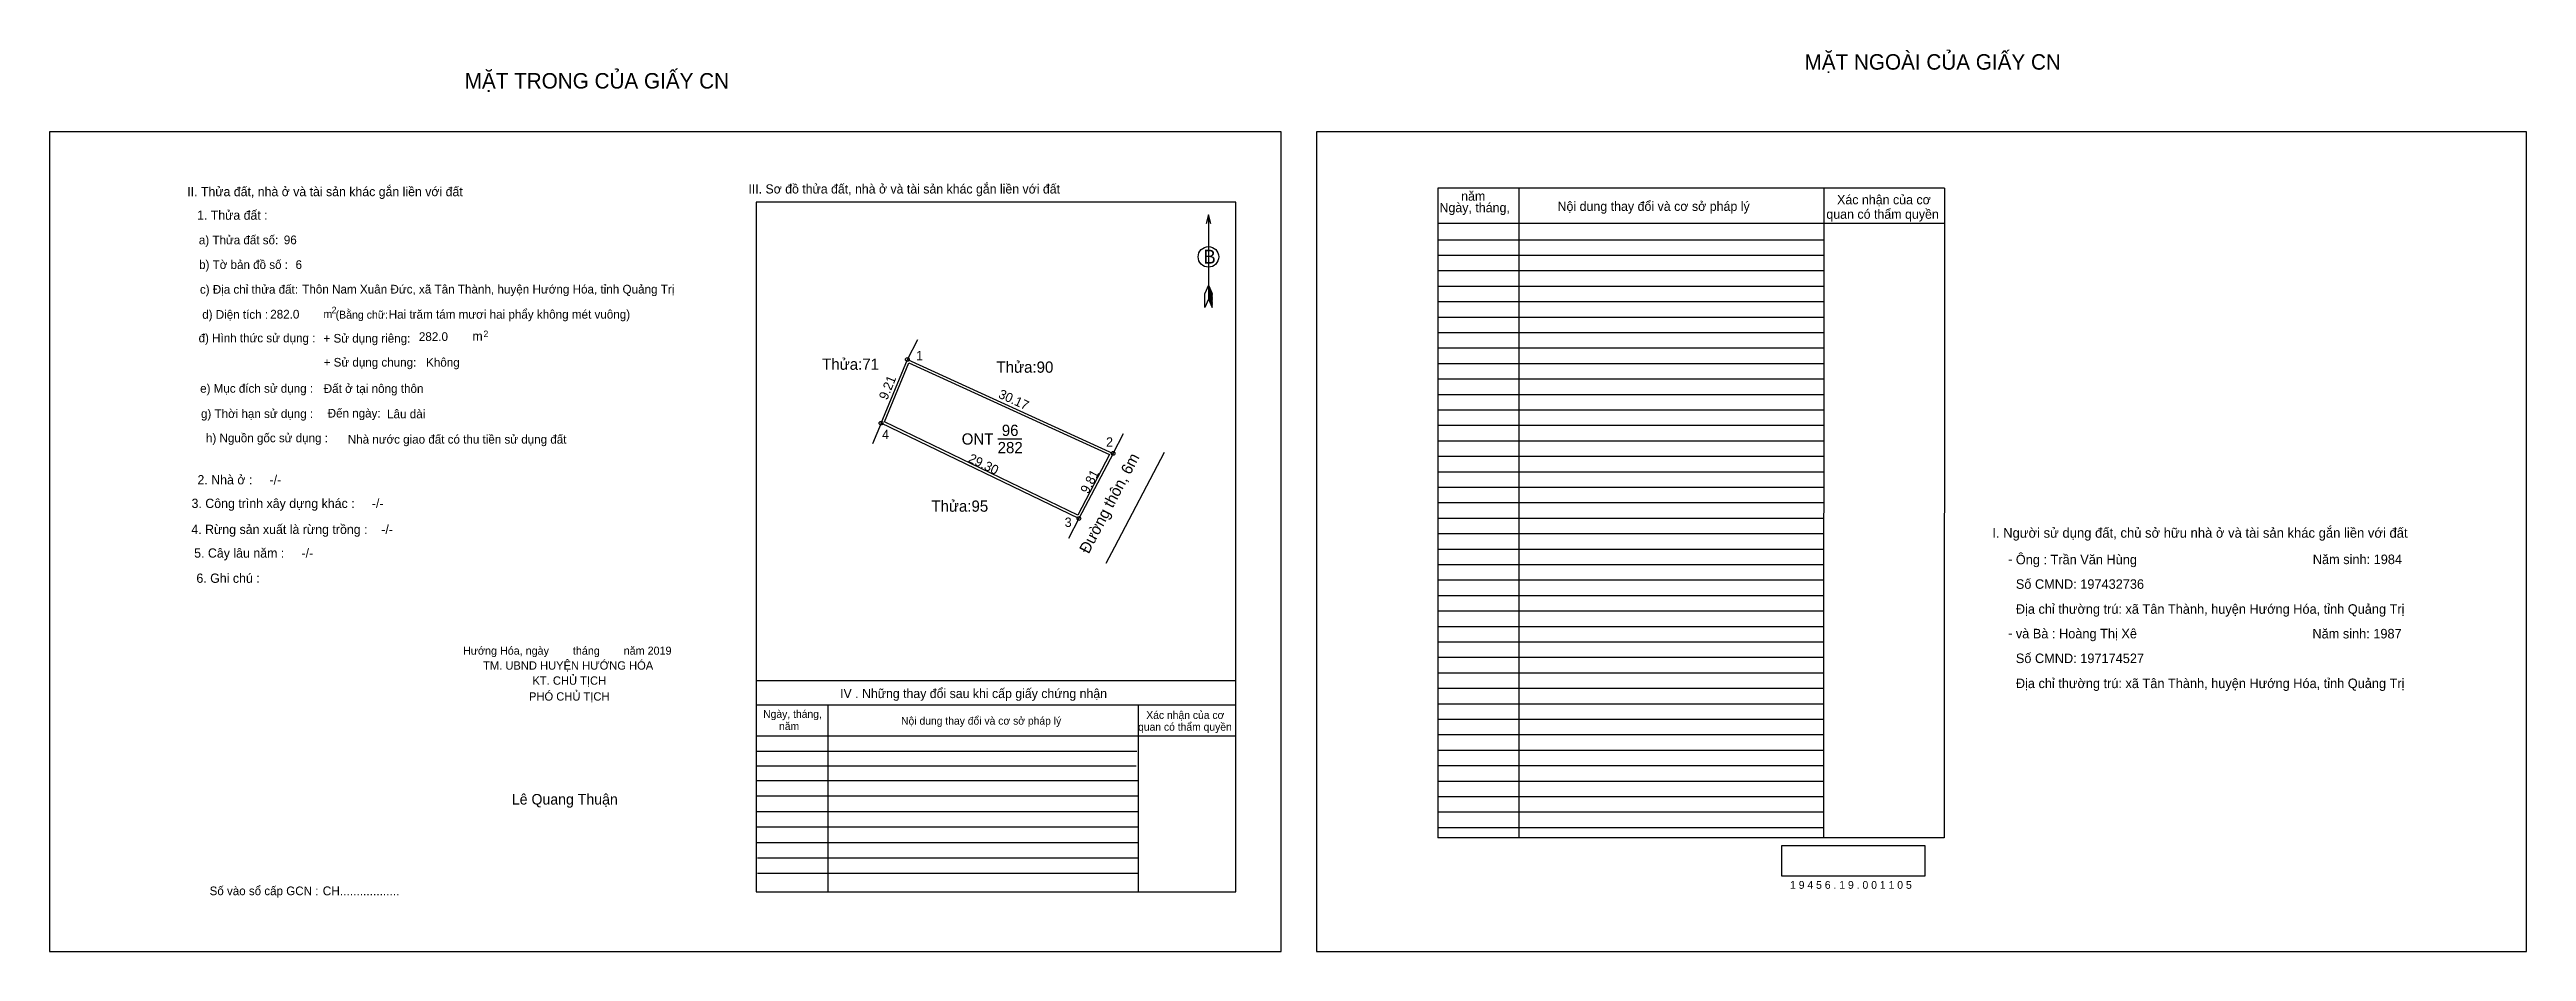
# Model space of a CAD drawing. Extents: x 539001 to 539332, y 1836985 to 1837106.
import ezdxf

# ---------------------------------------------------------------- set-up
doc = ezdxf.new("R2010")
doc.units = 0
for name, color, linetype in [('Default', 7, 'Continuous'), ('Level 1', 7, 'Continuous'), ('Level 10', 7, 'Continuous'), ('Level 11', 7, 'Continuous'), ('Level 13', 7, 'Continuous'), ('Level 27', 7, 'Continuous'), ('Level 35', 7, 'Continuous'), ('Level 36', 7, 'Continuous'), ('Level 40', 7, 'Continuous'), ('Level 49', 7, 'Continuous'), ('Level 5', 7, 'Continuous'), ('Level 52', 7, 'Continuous'), ('Level 55', 7, 'Continuous'), ('Level 6', 7, 'Continuous'), ('Level 7', 7, 'Continuous'), ('Level 8', 7, 'Continuous'), ('Level 9', 7, 'Continuous')]:
    doc.layers.add(name, color=color, linetype=linetype)

msp = doc.modelspace()

# ---------------------------------------------------------------- linework, layer by layer
at = {"layer": 'Level 1'}
for p, q in [((539001.19, 1837094.64), (539001.19, 1837094.64)), ((539170.23, 1837094.64), (539170.23, 1837094.64)), ((539155.82, 1837083.57), (539155.82, 1837072.33)), ((539155.33, 1837071.19), (539155.35, 1837073.05)), ((539155.82, 1837072.33), (539155.33, 1837071.19)), ((539155.82, 1837074.19), (539155.35, 1837073.05)), ((539155.82, 1837074.19), (539156.3, 1837073.05)), ((539155.82, 1837074.03), (539156.3, 1837072.88)), ((539155.82, 1837073.87), (539156.3, 1837072.72)), ((539155.82, 1837073.71), (539156.31, 1837072.55)), ((539155.82, 1837073.54), (539156.31, 1837072.38)), ((539155.82, 1837073.38), (539156.31, 1837072.22)), ((539155.82, 1837073.22), (539156.31, 1837072.05)), ((539155.82, 1837073.06), (539156.31, 1837071.88)), ((539155.82, 1837072.9), (539156.31, 1837071.72)), ((539155.82, 1837072.74), (539156.31, 1837071.55)), ((539155.82, 1837072.58), (539156.32, 1837071.39)), ((539155.82, 1837072.33), (539156.32, 1837071.19)), ((539156.32, 1837071.19), (539156.3, 1837073.05)), ((539165.52, 1836985.25), (539165.52, 1836985.25)), ((539331.68, 1836985.25), (539331.68, 1836985.25))]:
    msp.add_line(p, q, dxfattribs=at)
msp.add_lwpolyline([(539156.15, 1837082.38), (539155.82, 1837083.57), (539155.5, 1837082.38)], dxfattribs=at)
msp.add_circle((539155.82, 1837077.95), 1.37, dxfattribs=at)
at = {"layer": 'Level 10'}
for points in [[(539112.14, 1837055.75), (539115.65, 1837064.26), (539143.1, 1837051.73), (539138.54, 1837043.04)], [(539112.59, 1837055.92), (539115.84, 1837063.79), (539142.62, 1837051.57), (539138.39, 1837043.5)]]:
    msp.add_lwpolyline(points, close=True, dxfattribs=at)
at = {"layer": 'Level 11'}
for centre in [(539115.65, 1837064.26), (539112.14, 1837055.75), (539112.14, 1837055.75), (539143.1, 1837051.73), (539138.54, 1837043.04)]:
    msp.add_circle(centre, 0.25, dxfattribs=at)
at = {"layer": 'Level 27'}
for p, q in [((539115.65, 1837064.26), (539117.06, 1837066.91)), ((539112.14, 1837055.75), (539111, 1837052.98)), ((539143.1, 1837051.73), (539144.49, 1837054.39)), ((539138.54, 1837043.04), (539137.15, 1837040.38))]:
    msp.add_line(p, q, dxfattribs=at)
at = {"layer": 'Level 35'}
for p, q in [((539143.34, 1837039.27), (539149.96, 1837051.9)), ((539142.19, 1837037.07), (539143.34, 1837039.27))]:
    msp.add_line(p, q, dxfattribs=at)
at = {"layer": 'Level 40'}
msp.add_lwpolyline([(539001.19, 1836985.25), (539165.52, 1836985.25), (539165.52, 1837094.64), (539001.19, 1837094.64)], close=True, dxfattribs=at)
at = {"layer": 'Level 52'}
for p, q in [((539254.03, 1837087.12), (539186.45, 1837087.12)), ((539186.45, 1837087.12), (539186.45, 1837000.41)), ((539197.22, 1837087.12), (539197.22, 1837000.41)), ((539237.92, 1837087.12), (539237.89, 1837000.41)), ((539254.03, 1837087.12), (539254, 1837000.41)), ((539254.03, 1837082.41), (539186.45, 1837082.41)), ((539237.92, 1837080.19), (539186.45, 1837080.19)), ((539237.92, 1837078.13), (539186.45, 1837078.13)), ((539237.92, 1837076.07), (539186.45, 1837076.07)), ((539237.92, 1837074), (539186.45, 1837074)), ((539237.91, 1837071.94), (539186.45, 1837071.94)), ((539237.91, 1837069.87), (539186.45, 1837069.87)), ((539237.91, 1837067.81), (539186.45, 1837067.81)), ((539237.91, 1837065.75), (539186.45, 1837065.75)), ((539237.91, 1837063.68), (539186.45, 1837063.68)), ((539237.91, 1837061.62), (539186.45, 1837061.62)), ((539237.91, 1837059.55), (539186.45, 1837059.55)), ((539237.91, 1837057.49), (539186.45, 1837057.49)), ((539237.91, 1837055.43), (539186.45, 1837055.43)), ((539237.91, 1837053.36), (539186.45, 1837053.36)), ((539237.91, 1837051.3), (539186.45, 1837051.3)), ((539237.91, 1837049.23), (539186.45, 1837049.23)), ((539237.91, 1837047.17), (539186.45, 1837047.17)), ((539237.9, 1837045.11), (539186.45, 1837045.11)), ((539237.9, 1837043.04), (539186.45, 1837043.04)), ((539237.9, 1837040.98), (539186.45, 1837040.98)), ((539237.9, 1837038.91), (539186.45, 1837038.91)), ((539237.9, 1837036.85), (539186.45, 1837036.85)), ((539237.9, 1837034.79), (539186.45, 1837034.79)), ((539237.9, 1837032.72), (539186.45, 1837032.72)), ((539237.9, 1837030.66), (539186.45, 1837030.66)), ((539237.9, 1837028.59), (539186.45, 1837028.59)), ((539237.9, 1837026.53), (539186.45, 1837026.53)), ((539237.9, 1837024.47), (539186.45, 1837024.47)), ((539237.9, 1837022.4), (539186.45, 1837022.4)), ((539237.9, 1837020.34), (539186.45, 1837020.34)), ((539237.89, 1837018.27), (539186.45, 1837018.27)), ((539237.89, 1837016.21), (539186.45, 1837016.21)), ((539237.89, 1837014.15), (539186.45, 1837014.15)), ((539237.89, 1837012.08), (539186.45, 1837012.08)), ((539237.89, 1837010.02), (539186.45, 1837010.02)), ((539237.89, 1837007.95), (539186.45, 1837007.95)), ((539237.89, 1837005.89), (539186.45, 1837005.89)), ((539237.89, 1837003.83), (539186.45, 1837003.83)), ((539237.89, 1837001.76), (539186.45, 1837001.76)), ((539254, 1837000.41), (539186.45, 1837000.41))]:
    msp.add_line(p, q, dxfattribs=at)
msp.add_lwpolyline([(539170.23, 1836985.25), (539331.68, 1836985.25), (539331.68, 1837094.64), (539170.23, 1837094.64)], close=True, dxfattribs=at)
at = {"layer": 'Level 6'}
msp.add_lwpolyline([(539232.34, 1836999.4), (539251.41, 1836999.4), (539251.41, 1836995.31), (539232.34, 1836995.31)], close=True, dxfattribs=at)
at = {"layer": 'Level 7'}
for p, q in [((539146.28, 1837011.94), (539095.48, 1837011.94)), ((539146.19, 1837009.98), (539095.48, 1837009.98)), ((539146.45, 1837008.03), (539095.48, 1837008.03)), ((539146.45, 1837005.96), (539095.48, 1837005.96)), ((539146.45, 1837003.9), (539095.48, 1837003.9)), ((539146.45, 1837001.84), (539095.48, 1837001.84)), ((539146.45, 1836999.77), (539095.48, 1836999.77)), ((539146.45, 1836997.71), (539095.64, 1836997.71)), ((539146.45, 1836995.64), (539095.64, 1836995.64))]:
    msp.add_line(p, q, dxfattribs=at)
at = {"layer": 'Level 8'}
for p, q in [((539159.46, 1837085.27), (539095.48, 1837085.27)), ((539095.48, 1837085.27), (539095.48, 1836993.22)), ((539159.46, 1836993.22), (539159.46, 1837085.27)), ((539159.46, 1837021.37), (539095.48, 1837021.37)), ((539159.46, 1837018.12), (539095.48, 1837018.12)), ((539105.03, 1837018.12), (539105.03, 1836993.22)), ((539146.45, 1837018.12), (539146.45, 1836993.22)), ((539159.46, 1837014), (539095.48, 1837014)), ((539095.48, 1836993.22), (539159.46, 1836993.22))]:
    msp.add_line(p, q, dxfattribs=at)
at = {"layer": 'Level 9'}
msp.add_line((539127.7, 1837053.65), (539130.94, 1837053.65), dxfattribs=at)

# ---------------------------------------------------------------- texts
at = {"layer": 'Default'}
for s, height, p in [('e) Mục đích sử dụng :', 1.1579, (539021.29, 1837059.82)), ('g) Thời hạn sử dụng :', 1.1579, (539021.4, 1837056.45)), ('Đến ngày:', 1.158, (539038.31, 1837056.51)), ('h) Nguồn gốc sử dụng :', 1.1579, (539022.07, 1837053.21)), ('Nhà nước giao đất có thu tiền sử dụng đất', 1.1579, (539040.99, 1837053.03))]:
    msp.add_text(s, height=height, dxfattribs=at).set_placement(p)
at = {"layer": 'Level 1'}
msp.add_text('B', height=1.86, dxfattribs=at).set_placement((539155.14, 1837077.05))
at = {"layer": 'Level 13'}
for s, p in [('96', (539128.25, 1837054.05)), ('ONT', (539122.9, 1837052.9)), ('282', (539127.7, 1837051.75))]:
    msp.add_text(s, height=1.5, dxfattribs=at).set_placement(p)
at = {"layer": 'Level 36'}
for s, p in [('Thửa:71', (539104.28, 1837062.88)), ('Thửa:90', (539127.54, 1837062.49)), ('Thửa:95', (539118.85, 1837043.94))]:
    msp.add_text(s, height=1.5, dxfattribs=at).set_placement(p)
at = {"layer": 'Level 49'}
for s, rotation, p in [('9.21', 67.586, (539112.95, 1837058.77)), ('30.17', 335.4649, (539127.69, 1837059.2)), ('29.30', 334.292, (539123.67, 1837050.64)), ('9.81', 62.3122, (539139.77, 1837046.24))]:
    msp.add_text(s, height=1.25, rotation=rotation, dxfattribs=at).set_placement(p)
at = {"layer": 'Level 5'}
msp.add_text('Đường thôn, 6m', height=1.5, rotation=62.3122, dxfattribs=at).set_placement((539139.84, 1837038.23))
at = {"layer": 'Level 52'}
for s, height, p in [('Ngày, tháng,', 1.2384, (539186.65, 1837083.91)), ('năm', 1.238, (539189.54, 1837085.45)), ('Nội dung thay đổi và cơ sở pháp lý', 1.2384, (539202.4, 1837084.09)), ('Xác nhận của cơ', 1.2384, (539239.7, 1837084.97)), (' quan có thẩm quyền', 1.2384, (539237.81, 1837083.04))]:
    msp.add_text(s, height=height, dxfattribs=at).set_placement(p)
at = {"layer": 'Level 55'}
for s, height, p in [('1', 0.2, (539115.59, 1837064.26)), ('90', 0.055, (539115.61, 1837064.21)), ('71', 0.055, (539115.61, 1837064.21)), ('4', 0.2, (539112.07, 1837055.75)), ('95', 0.055, (539112.1, 1837055.7)), ('71', 0.055, (539112.1, 1837055.7)), ('95', 0.055, (539112.1, 1837055.7)), ('2', 0.2, (539143.03, 1837051.73)), ('90', 0.055, (539143.06, 1837051.68)), ('0', 0.055, (539143.08, 1837051.68)), ('0', 0.055, (539143.08, 1837051.68)), ('3', 0.2, (539138.48, 1837043.04)), ('95', 0.055, (539138.5, 1837042.99)), ('95', 0.055, (539138.5, 1837042.99)), ('0', 0.055, (539138.52, 1837042.99)), ('0', 0.055, (539138.52, 1837042.99))]:
    msp.add_text(s, height=height, dxfattribs=at).set_placement(p)
at = {"layer": 'Level 6'}
for s, height, p in [('96', 1.162, (539032.45, 1837079.64)), ('6', 1.16, (539034.02, 1837076.34)), ('Thôn Nam Xuân Đức, xã Tân Thành, huyện Hướng Hóa, tỉnh Quảng Trị', 1.1641, (539034.91, 1837073.06)), ('282.0', 1.162, (539030.64, 1837069.72)), ('Hai trăm tám mươi hai phẩy không mét vuông)', 1.1624, (539046.45, 1837069.71)), ('282.0', 1.162, (539050.47, 1837066.73)), ('Đất ở tại nông thôn', 1.1641, (539037.78, 1837059.8)), ('Lâu dài', 1.164, (539046.23, 1837056.41)), ('Ông : Trần Văn Hùng', 1.2714, (539263.55, 1837036.92)), ('Năm sinh: 1984', 1.2714, (539303.17, 1837036.95)), ('Số CMND: 197432736', 1.2714, (539263.55, 1837033.65)), ('Địa chỉ thường trú: xã Tân Thành, huyện Hướng Hóa, tỉnh Quảng Trị', 1.2714, (539263.55, 1837030.32)), ('và Bà : Hoàng Thị Xê', 1.2714, (539263.55, 1837027.04)), ('Năm sinh: 1987', 1.2714, (539303.12, 1837027.03)), ('Số CMND: 197174527', 1.2714, (539263.55, 1837023.74)), ('Địa chỉ thường trú: xã Tân Thành, huyện Hướng Hóa, tỉnh Quảng Trị', 1.2714, (539263.55, 1837020.4)), ('1 9 4 5 6 . 1 9 . 0 0 1 1 0 5', 1.0403, (539233.42, 1836993.61))]:
    msp.add_text(s, height=height, dxfattribs=at).set_placement(p)
at = {"layer": 'Level 7'}
for s, height, p in [('MẶT NGOÀI CỦA GIẤY CN', 2.0639, (539235.36, 1837102.94)), ('MẶT TRONG CỦA GIẤY CN', 2.0639, (539056.59, 1837100.42)), ('II. Thửa đất, nhà ở và tài sản khác gắn liền với đất', 1.228, (539019.57, 1837086.05)), ('III. Sơ đồ thửa đất, nhà ở và tài sản khác gắn liền với đất', 1.228, (539094.44, 1837086.41)), ('1. Thửa đất :', 1.228, (539020.88, 1837082.91)), ('a) Thửa đất số:', 1.1579, (539021.12, 1837079.63)), ('b) Tờ bản đồ số :', 1.1579, (539021.15, 1837076.34)), ('c) Địa chỉ thửa đất:', 1.1579, (539021.26, 1837073.04)), ('d) Diện tích :', 1.1579, (539021.57, 1837069.69)), ('m', 1.05, (539037.74, 1837069.8)), ('2', 0.877, (539038.83, 1837070.42)), ('(Bằng chữ:', 1.053, (539039.36, 1837069.71)), ('đ) Hình thức sử dụng :', 1.1579, (539021.08, 1837066.55)), ('+ Sử dụng riêng:', 1.1579, (539037.75, 1837066.51)), ('m', 1.24, (539057.61, 1837066.75)), ('2', 0.877, (539059.09, 1837067.24)), ('+ Sử dụng chung:', 1.1579, (539037.77, 1837063.31)), ('Không', 1.158, (539051.44, 1837063.3)), ('2. Nhà ở :     -/-', 1.235, (539020.93, 1837047.59)), ('3. Công trình xây dựng khác :     -/-', 1.235, (539020.14, 1837044.44)), ('4. Rừng sản xuất là rừng trồng :    -/-', 1.235, (539020.11, 1837040.97)), ('5. Cây lâu năm :     -/-', 1.235, (539020.49, 1837037.81)), ('I. Người sử dụng đất, chủ sở hữu nhà ở và tài sản khác gắn liền với đất', 1.3002, (539260.41, 1837040.47)), ('6. Ghi chú :', 1.235, (539020.79, 1837034.45)), ('-', 1.32, (539262.51, 1837036.96)), ('Hướng Hóa, ngày        tháng        năm 2019', 1.073, (539056.36, 1837024.86)), ('-', 1.32, (539262.52, 1837027.08)), ('TM. UBND HUYỆN HƯỚNG HÓA', 1.1118, (539059.04, 1837022.86)), ('PHÓ CHỦ TỊCH', 1.1117, (539065.17, 1837018.73)), ('KT. CHỦ TỊCH', 1.1118, (539065.63, 1837020.85)), ('IV . Những thay đổi sau khi cấp giấy chứng nhận', 1.228, (539106.68, 1837019.07)), ('Ngày, tháng,', 1.032, (539096.41, 1837016.43)), ('năm', 1.032, (539098.53, 1837014.8)), ('Nội dung thay đổi và cơ sở pháp lý', 1.032, (539114.81, 1837015.52)), (' quan có thẩm quyền', 1.032, (539146.05, 1837014.71)), ('Xác nhận của cơ', 1.032, (539147.53, 1837016.29)), ('Lê Quang Thuận', 1.4082, (539062.88, 1837004.86)), ('Số vào sổ cấp GCN :', 1.1558, (539022.55, 1836992.76)), ('CH..................', 1.1889, (539037.64, 1836992.74))]:
    msp.add_text(s, height=height, dxfattribs=at).set_placement(p)
at = {"layer": 'Level 9'}
for s, p in [('1', (539116.82, 1837064.15)), ('4', (539112.28, 1837053.63)), ('2', (539142.16, 1837052.62)), ('3', (539136.64, 1837041.91))]:
    msp.add_text(s, height=1.25, dxfattribs=at).set_placement(p)

doc.saveas('drawing.dxf')
